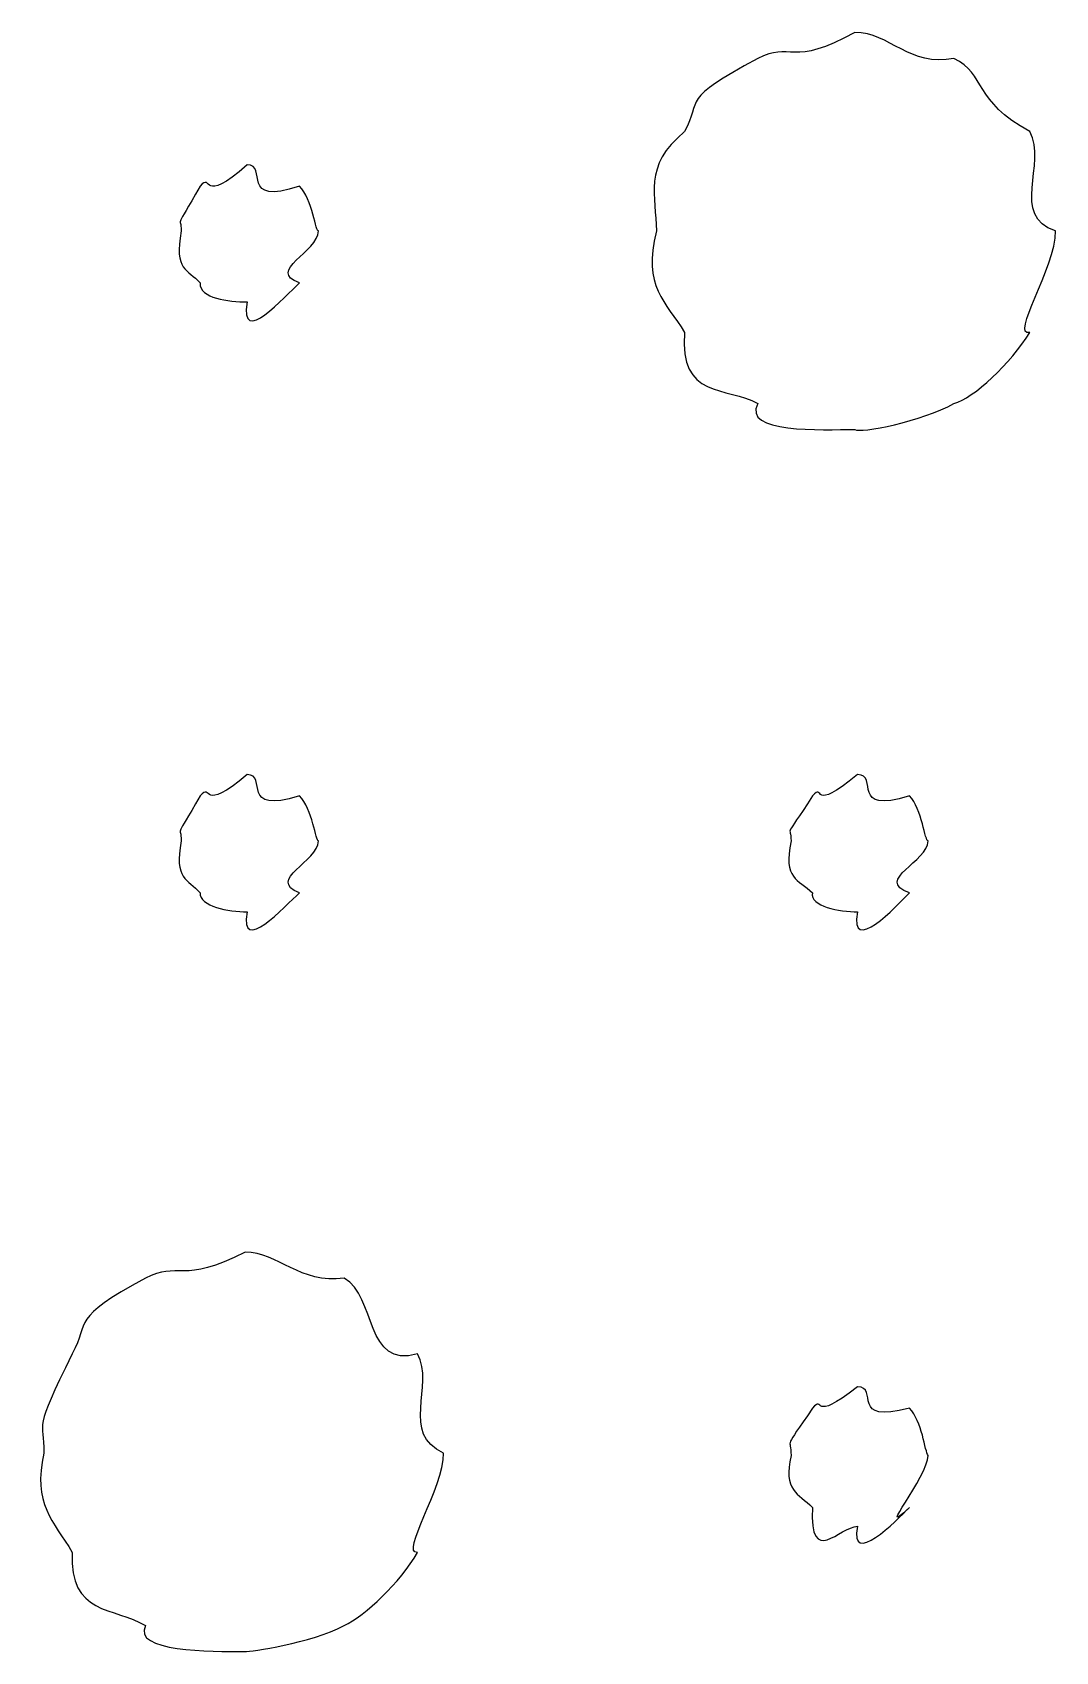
# Model space of a CAD drawing. Header units: millimetres. Extents: x -154 to -11, y -7 to 287.
# Drawn here: x -106.173 to -103.787, y -6.729 to -2.953 of the extents above.
import ezdxf

# ---------------------------------------------------------------- set-up
doc = ezdxf.new("R2010")
doc.units = ezdxf.units.MM
doc.layers.get('0').update_dxf_attribs({"linetype": 'CONTINUOUS'})

msp = doc.modelspace()

# ---------------------------------------------------------------- linework, layer by layer
at = {"color": 0}
for p, q in [((-104.255, -2.9531), (-104.255, -2.9531)), ((-105.672, -3.2618), (-105.672, -3.2618)), ((-105.672, -4.6839), (-105.672, -4.6839)), ((-104.249, -4.6839), (-104.249, -4.6839)), ((-105.677, -5.7974), (-105.677, -5.7974)), ((-104.249, -6.1116), (-104.249, -6.1116))]:
    msp.add_line(p, q, dxfattribs=at)
for points in [[(-104.255, -2.9531), (-104.401, -3.0358), (-104.407, -2.9738), (-104.481, -3.0138)], [(-104.024, -3.0138), (-104.126, -3.0358), (-104.174, -2.9531), (-104.255, -2.9531)], [(-104.481, -3.0138), (-104.666, -3.113), (-104.611, -3.1075), (-104.652, -3.1846)], [(-103.847, -3.1846), (-103.979, -3.113), (-103.949, -3.051), (-104.024, -3.0138)], [(-104.652, -3.1846), (-104.751, -3.2646), (-104.718, -3.3362), (-104.718, -3.4162)], [(-103.787, -3.4162), (-103.894, -3.3817), (-103.806, -3.2591), (-103.847, -3.1846)], [(-105.672, -3.2618), (-105.783, -3.3597), (-105.751, -3.2784), (-105.782, -3.3114)], [(-105.55, -3.3114), (-105.691, -3.3597), (-105.623, -3.2618), (-105.672, -3.2618)], [(-105.782, -3.3114), (-105.843, -3.4217), (-105.826, -3.3762), (-105.826, -3.4162)], [(-105.506, -3.4162), (-105.512, -3.4217), (-105.52, -3.3417), (-105.55, -3.3114)], [(-105.826, -3.4162), (-105.843, -3.5099), (-105.811, -3.5044), (-105.782, -3.5374)], [(-105.55, -3.5374), (-105.629, -3.5099), (-105.506, -3.4644), (-105.506, -3.4162)], [(-104.718, -3.4162), (-104.751, -3.5471), (-104.696, -3.5801), (-104.652, -3.6532)], [(-103.847, -3.6532), (-103.894, -3.6642), (-103.787, -3.5016), (-103.787, -3.4162)], [(-105.782, -3.5374), (-105.783, -3.5732), (-105.716, -3.5815), (-105.672, -3.5815)], [(-105.672, -3.5815), (-105.691, -3.6904), (-105.584, -3.5678), (-105.55, -3.5374)], [(-104.652, -3.6532), (-104.666, -3.8075), (-104.554, -3.7786), (-104.481, -3.8185)], [(-104.024, -3.8185), (-103.979, -3.8075), (-103.891, -3.7235), (-103.847, -3.6532)], [(-104.481, -3.8185), (-104.52, -3.8888), (-104.332, -3.8792), (-104.255, -3.8792)], [(-104.255, -3.8792), (-104.244, -3.8888), (-104.097, -3.8599), (-104.024, -3.8185)], [(-105.672, -4.6839), (-105.783, -4.7777), (-105.751, -4.7005), (-105.782, -4.7336)], [(-105.55, -4.7336), (-105.691, -4.7777), (-105.623, -4.6839), (-105.672, -4.6839)], [(-104.249, -4.6839), (-104.361, -4.7777), (-104.324, -4.7005), (-104.354, -4.7336)], [(-104.128, -4.7336), (-104.269, -4.7777), (-104.197, -4.6839), (-104.249, -4.6839)], [(-105.782, -4.7336), (-105.843, -4.8411), (-105.826, -4.7983), (-105.826, -4.8383)], [(-105.506, -4.8383), (-105.512, -4.8411), (-105.52, -4.7639), (-105.55, -4.7336)], [(-104.354, -4.7336), (-104.423, -4.8411), (-104.404, -4.7983), (-104.404, -4.8383)], [(-104.084, -4.8383), (-104.092, -4.8411), (-104.098, -4.7639), (-104.128, -4.7336)], [(-105.826, -4.8383), (-105.843, -4.9293), (-105.811, -4.9265), (-105.782, -4.9596)], [(-105.55, -4.9596), (-105.629, -4.9293), (-105.506, -4.8865), (-105.506, -4.8383)], [(-104.404, -4.8383), (-104.423, -4.9293), (-104.387, -4.9265), (-104.354, -4.9596)], [(-104.128, -4.9596), (-104.211, -4.9293), (-104.084, -4.8865), (-104.084, -4.8383)], [(-105.782, -4.9596), (-105.783, -4.9912), (-105.716, -5.0037), (-105.672, -5.0037)], [(-105.672, -5.0037), (-105.691, -5.1084), (-105.584, -4.9899), (-105.55, -4.9596)], [(-104.354, -4.9596), (-104.361, -4.9912), (-104.29, -5.0037), (-104.249, -5.0037)], [(-104.249, -5.0037), (-104.269, -5.1084), (-104.157, -4.9899), (-104.128, -4.9596)], [(-105.677, -5.7974), (-105.823, -5.8732), (-105.834, -5.8181), (-105.909, -5.8581)], [(-105.446, -5.8581), (-105.548, -5.8732), (-105.6, -5.7974), (-105.677, -5.7974)], [(-105.909, -5.8581), (-106.088, -5.9545), (-106.038, -5.9573), (-106.08, -6.0344)], [(-105.275, -6.0344), (-105.397, -6.0716), (-105.371, -5.8994), (-105.446, -5.8581)], [(-106.08, -6.0344), (-106.173, -6.2218), (-106.146, -6.186), (-106.146, -6.2659)], [(-105.214, -6.2659), (-105.316, -6.2218), (-105.234, -6.1088), (-105.275, -6.0344)], [(-104.249, -6.1116), (-104.361, -6.1998), (-104.324, -6.1281), (-104.354, -6.1612)], [(-104.128, -6.1612), (-104.269, -6.1998), (-104.197, -6.1116), (-104.249, -6.1116)], [(-104.354, -6.1612), (-104.423, -6.2632), (-104.404, -6.2273), (-104.404, -6.2714)], [(-104.084, -6.2714), (-104.092, -6.2632), (-104.098, -6.1915), (-104.128, -6.1612)], [(-106.146, -6.2659), (-106.173, -6.3845), (-106.124, -6.4244), (-106.08, -6.4975)], [(-105.275, -6.4975), (-105.316, -6.5016), (-105.214, -6.3472), (-105.214, -6.2659)], [(-104.404, -6.2714), (-104.423, -6.3541), (-104.387, -6.3596), (-104.354, -6.3927)], [(-104.128, -6.3927), (-104.211, -6.4727), (-104.084, -6.3197), (-104.084, -6.2714)], [(-104.354, -6.3927), (-104.361, -6.5346), (-104.29, -6.4368), (-104.249, -6.4368)], [(-104.249, -6.4368), (-104.269, -6.5346), (-104.157, -6.423), (-104.128, -6.3927)], [(-106.08, -6.4975), (-106.088, -6.6449), (-105.982, -6.6242), (-105.909, -6.6683)], [(-105.446, -6.6683), (-105.397, -6.6449), (-105.315, -6.5677), (-105.275, -6.4975)], [(-105.909, -6.6683), (-105.942, -6.729), (-105.757, -6.729), (-105.677, -6.729)], [(-105.677, -6.729), (-105.666, -6.729), (-105.523, -6.7097), (-105.446, -6.6683)]]:
    msp.add_open_spline(points, degree=3, dxfattribs=at)

doc.saveas('drawing.dxf')
